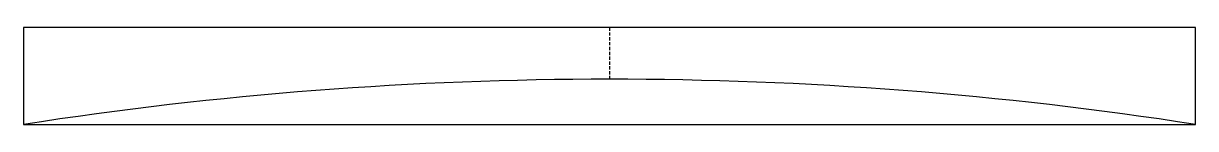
# Model space of a CAD drawing. Header units: millimetres. Extents: x 5 to 186, y 0 to 15.
import ezdxf

# ---------------------------------------------------------------- set-up
doc = ezdxf.new("R2010")
doc.units = ezdxf.units.MM
doc.linetypes.add('DASHED', pattern=[0.75, 0.5, -0.25])
doc.layers.get('0').update_dxf_attribs({"linetype": 'CONTINUOUS'})

msp = doc.modelspace()

# ---------------------------------------------------------------- linework, layer by layer
at = {"linetype": 'DASHED'}
msp.add_line((95.5, 15), (95.5, 7), dxfattribs=at)
msp.add_lwpolyline([(5, 0), (186, 0), (186, 15), (5, 15)], close=True)
msp.add_arc((95.5, -581.52), 588.52, 81.15418, 98.84582)

doc.saveas('drawing.dxf')
